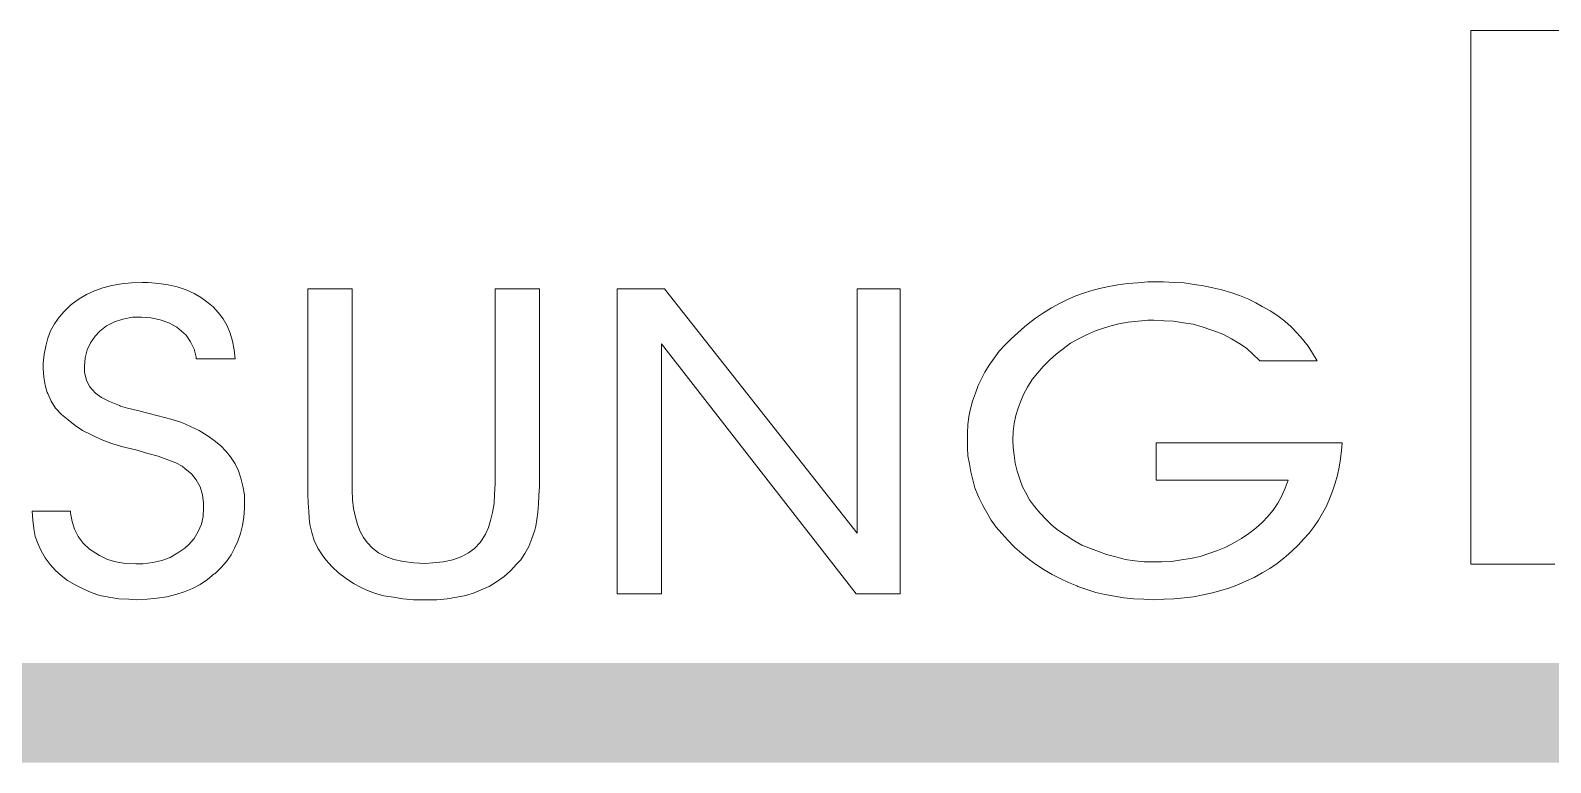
# Model space of a CAD drawing. Header units: millimetres. Extents: x 83956 to 461956, y 36707 to 125807.
# Drawn here: x 204556 to 205700, y 91149 to 91700 of the extents above; entities that cross this region are included whole.
import ezdxf

# ---------------------------------------------------------------- set-up
doc = ezdxf.new("R2010")
doc.units = ezdxf.units.MM
doc.header["$LTSCALE"] = 100
doc.header["$MEASUREMENT"] = 0
doc.layers.add('FORM', color=8, linetype='CONTINUOUS')

# ---------------------------------------------------------------- blocks, each defined once
blk = doc.blocks.new('PMC-mark')
at = {"layer": 'FORM', "lineweight": 0}
for p, q in [((5895.5, 2299.7), (5765.5, 2299.7)), ((5765.5, 2299.7), (5765.5, 1764.2)), ((5765.5, 1764.2), (5850, 1764.2))]:
    blk.add_line(p, q, dxfattribs=at)
at = {"layer": 'FORM', "color": 7, "lineweight": 0}
for p, q in [((4411.3, 2045.3), (4401.8, 2043.8)), ((4421.3, 2046.3), (4411.3, 2045.3)), ((4432.3, 2046.8), (4421.3, 2046.3)), ((4438.3, 2046.8), (4432.3, 2046.8)), ((4448.8, 2045.8), (4438.3, 2046.8)), ((4458.3, 2044.3), (4448.8, 2045.8)), ((5421.3, 2045.8), (5411.3, 2044.3)), ((5431.3, 2046.3), (5421.3, 2045.8)), ((5441.3, 2047.3), (5431.3, 2046.3)), ((5451.8, 2047.3), (5441.3, 2047.3)), ((5457.3, 2047.3), (5451.8, 2047.3)), ((5467.8, 2046.8), (5457.3, 2047.3)), ((5477.8, 2046.3), (5467.8, 2046.8)), ((5487.8, 2044.8), (5477.8, 2046.3)), ((5497.3, 2043.3), (5487.8, 2044.8)), ((4368.8, 2030.3), (4361.8, 2025.3)), ((4376.3, 2034.8), (4368.8, 2030.3)), ((4384.3, 2038.3), (4376.3, 2034.8)), ((4392.8, 2041.3), (4384.3, 2038.3)), ((4401.8, 2043.8), (4392.8, 2041.3)), ((4467.3, 2042.3), (4458.3, 2044.3)), ((4476.3, 2039.3), (4467.3, 2042.3)), ((4484.3, 2035.8), (4476.3, 2039.3)), ((4491.8, 2031.3), (4484.3, 2035.8)), ((4498.3, 2026.3), (4491.8, 2031.3)), ((4598.3, 2040.3), (4598.3, 1845.3)), ((4642.8, 2040.3), (4598.3, 2040.3)), ((4642.8, 1844.8), (4642.8, 2040.3)), ((4830.8, 2040.3), (4786.3, 2040.3)), ((4786.3, 2040.3), (4786.3, 1844.8)), ((4830.8, 1845.3), (4830.8, 2040.3)), ((4956.3, 2040.3), (4908.8, 2040.3)), ((4908.8, 2040.3), (4908.8, 1734.3)), ((5149.8, 1795.3), (4956.3, 2040.3)), ((5192.8, 2040.3), (5149.8, 2040.3)), ((5149.8, 2040.3), (5149.8, 1795.3)), ((5192.8, 1734.3), (5192.8, 2040.3)), ((5360.8, 2029.8), (5352.8, 2025.8)), ((5369.3, 2033.3), (5360.8, 2029.8)), ((5377.8, 2036.3), (5369.3, 2033.3)), ((5384.3, 2038.3), (5377.8, 2036.3)), ((5392.8, 2040.8), (5384.3, 2038.3)), ((5402.3, 2042.8), (5392.8, 2040.8)), ((5411.3, 2044.3), (5402.3, 2042.8)), ((5506.8, 2041.3), (5497.3, 2043.3)), ((5515.8, 2039.3), (5506.8, 2041.3)), ((5524.8, 2036.8), (5515.8, 2039.3)), ((5533.3, 2033.8), (5524.8, 2036.8)), ((5541.8, 2030.3), (5533.3, 2033.8)), ((5549.8, 2026.3), (5541.8, 2030.3)), ((4353.8, 2017.8), (4348.8, 2011.8)), ((4359.8, 2023.8), (4353.8, 2017.8)), ((4361.8, 2025.3), (4359.8, 2023.8)), ((4503.3, 2022.3), (4498.3, 2026.3)), ((4508.3, 2016.8), (4503.3, 2022.3)), ((4513.3, 2010.3), (4508.3, 2016.8)), ((5336.8, 2016.3), (5328.8, 2010.8)), ((5344.8, 2021.3), (5336.8, 2016.3)), ((5352.8, 2025.8), (5344.8, 2021.3)), ((5556.3, 2022.8), (5549.8, 2026.3)), ((5564.3, 2018.3), (5556.3, 2022.8)), ((5571.8, 2013.3), (5564.3, 2018.3)), ((4344.3, 2005.3), (4340.3, 1998.3)), ((4348.8, 2011.8), (4344.3, 2005.3)), ((4389.8, 1997.8), (4396.3, 2003.3)), ((4396.3, 2003.3), (4404.3, 2007.3)), ((4404.3, 2007.3), (4412.8, 2009.8)), ((4412.8, 2009.8), (4422.3, 2011.8)), ((4422.3, 2011.8), (4431.3, 2011.8)), ((4431.3, 2011.8), (4440.8, 2011.3)), ((4440.8, 2011.3), (4450.3, 2009.3)), ((4450.3, 2009.3), (4458.8, 2006.3)), ((4458.8, 2006.3), (4466.8, 2001.8)), ((4466.8, 2001.8), (4469.3, 1999.8)), ((4469.3, 1999.8), (4476.3, 1993.8)), ((4517.3, 2003.3), (4513.3, 2010.3)), ((4520.3, 1995.8), (4517.3, 2003.3)), ((5317.8, 2002.3), (5310.8, 1996.3)), ((5321.3, 2005.3), (5317.8, 2002.3)), ((5328.8, 2010.8), (5321.3, 2005.3)), ((5388.8, 1998.3), (5393.8, 1999.8)), ((5393.8, 1999.8), (5403.3, 2002.8)), ((5403.3, 2002.8), (5412.3, 2005.3)), ((5412.3, 2005.3), (5421.8, 2006.8)), ((5421.8, 2006.8), (5431.8, 2007.8)), ((5431.8, 2007.8), (5441.3, 2008.8)), ((5441.3, 2008.8), (5447.3, 2008.8)), ((5447.3, 2008.8), (5457.8, 2008.3)), ((5457.8, 2008.3), (5467.3, 2007.8)), ((5467.3, 2007.8), (5477.3, 2006.3)), ((5477.3, 2006.3), (5486.8, 2004.8)), ((5486.8, 2004.8), (5495.8, 2002.3)), ((5495.8, 2002.3), (5504.8, 1999.3)), ((5504.8, 1999.3), (5507.8, 1998.3)), ((5578.8, 2007.8), (5571.8, 2013.3)), ((5585.3, 2002.3), (5578.8, 2007.8)), ((5591.3, 1995.8), (5585.3, 2002.3)), ((4337.3, 1990.8), (4335.3, 1982.8)), ((4340.3, 1998.3), (4337.3, 1990.8)), ((4376.8, 1979.3), (4380.3, 1986.3)), ((4380.3, 1986.3), (4384.8, 1992.8)), ((4384.8, 1992.8), (4389.8, 1997.8)), ((4476.3, 1993.8), (4480.8, 1987.3)), ((4480.8, 1987.3), (4484.3, 1979.8)), ((4522.8, 1987.8), (4520.3, 1995.8)), ((4524.3, 1979.3), (4522.8, 1987.8)), ((4953.3, 1734.3), (4953.3, 1985.3)), ((4953.3, 1985.3), (5148.8, 1734.3)), ((5298.3, 1984.3), (5292.3, 1977.8)), ((5304.3, 1990.3), (5298.3, 1984.3)), ((5310.8, 1996.3), (5304.3, 1990.3)), ((5356.3, 1980.3), (5363.8, 1985.8)), ((5363.8, 1985.8), (5371.8, 1990.3)), ((5371.8, 1990.3), (5379.8, 1994.3)), ((5379.8, 1994.3), (5388.8, 1998.3)), ((5507.8, 1998.3), (5516.8, 1994.8)), ((5516.8, 1994.8), (5525.3, 1990.3)), ((5525.3, 1990.3), (5532.8, 1985.8)), ((5532.8, 1985.8), (5540.3, 1980.8)), ((5596.8, 1989.8), (5591.3, 1995.8)), ((5602.3, 1982.8), (5596.8, 1989.8)), ((4333.8, 1974.8), (4332.8, 1965.8)), ((4335.3, 1982.8), (4333.8, 1974.8)), ((4374.3, 1962.8), (4374.8, 1971.3)), ((4374.8, 1971.3), (4376.8, 1979.3)), ((4484.3, 1979.8), (4486.3, 1971.8)), ((4486.3, 1971.8), (4486.3, 1970.3)), ((4486.3, 1970.3), (4525.3, 1970.3)), ((4525.3, 1970.3), (4524.3, 1979.3)), ((5287.3, 1970.8), (5282.3, 1963.8)), ((5292.3, 1977.8), (5287.3, 1970.8)), ((5336.3, 1962.3), (5342.8, 1968.8)), ((5342.8, 1968.8), (5349.3, 1974.8)), ((5349.3, 1974.8), (5356.3, 1980.3)), ((5349.3, 1974.8), (5349.3, 1974.8)), ((5540.3, 1980.8), (5546.8, 1974.8)), ((5546.8, 1974.8), (5553.3, 1968.8)), ((5553.3, 1968.8), (5553.8, 1968.3)), ((5553.8, 1968.3), (5611.3, 1968.3)), ((5606.8, 1975.8), (5602.3, 1982.8)), ((5611.3, 1968.3), (5606.8, 1975.8)), ((4332.8, 1965.8), (4332.8, 1960.3)), ((4332.8, 1960.3), (4333.3, 1951.8)), ((4374.3, 1956.3), (4374.3, 1962.8)), ((4376.3, 1948.8), (4374.3, 1956.3)), ((5277.8, 1956.8), (5274.8, 1950.8)), ((5282.3, 1963.8), (5277.8, 1956.8)), ((5325.3, 1949.3), (5330.8, 1955.8)), ((5330.8, 1955.8), (5336.3, 1962.3)), ((4333.3, 1951.8), (4334.8, 1943.8)), ((4334.8, 1943.8), (4336.8, 1936.3)), ((4379.3, 1942.3), (4376.3, 1948.8)), ((4385.3, 1935.8), (4379.3, 1942.3)), ((5271.3, 1943.3), (5268.3, 1935.8)), ((5274.8, 1950.8), (5271.3, 1943.3)), ((5316.8, 1934.3), (5320.8, 1941.8)), ((5320.8, 1941.8), (5325.3, 1949.3)), ((4336.8, 1936.3), (4337.3, 1935.3)), ((4337.3, 1935.3), (4340.8, 1927.8)), ((4340.8, 1927.8), (4345.3, 1920.8)), ((4391.3, 1931.3), (4385.3, 1935.8)), ((4399.3, 1927.3), (4391.3, 1931.3)), ((4409.3, 1923.3), (4399.3, 1927.3)), ((4410.3, 1922.8), (4409.3, 1923.3)), ((4417.3, 1920.8), (4410.3, 1922.8)), ((5265.3, 1927.8), (5263.3, 1919.8)), ((5268.3, 1935.8), (5265.3, 1927.8)), ((5311.3, 1920.8), (5314.3, 1928.8)), ((5314.3, 1928.8), (5316.8, 1934.3)), ((4345.3, 1920.8), (4351.3, 1914.3)), ((4351.3, 1914.3), (4357.8, 1908.8)), ((4357.8, 1908.8), (4364.8, 1903.3)), ((4427.3, 1918.3), (4417.3, 1920.8)), ((4439.3, 1915.3), (4427.3, 1918.3)), ((4462.3, 1909.3), (4439.3, 1915.3)), ((4471.8, 1906.3), (4462.3, 1909.3)), ((5261.8, 1912.3), (5260.8, 1903.8)), ((5263.3, 1919.8), (5261.8, 1912.3)), ((5307.3, 1905.3), (5308.8, 1913.3)), ((5308.8, 1913.3), (5311.3, 1920.8)), ((4364.8, 1903.3), (4372.3, 1898.3)), ((4372.3, 1898.3), (4381.3, 1893.8)), ((4381.3, 1893.8), (4385.3, 1891.8)), ((4385.3, 1891.8), (4393.3, 1888.3)), ((4480.8, 1902.3), (4471.8, 1906.3)), ((4489.3, 1898.3), (4480.8, 1902.3)), ((4497.3, 1893.3), (4489.3, 1898.3)), ((4504.3, 1888.3), (4497.3, 1893.3)), ((5260.8, 1903.8), (5260.3, 1895.8)), ((5260.3, 1895.8), (5260.3, 1889.3)), ((5305.8, 1888.8), (5306.3, 1897.3)), ((5306.3, 1897.3), (5307.3, 1905.3)), ((4393.3, 1888.3), (4401.8, 1885.3)), ((4401.8, 1885.3), (4411.3, 1882.3)), ((4411.3, 1882.3), (4421.3, 1879.8)), ((4421.3, 1879.8), (4425.8, 1878.8)), ((4425.8, 1878.8), (4437.8, 1875.3)), ((4510.8, 1883.3), (4504.3, 1888.3)), ((4516.3, 1877.3), (4510.8, 1883.3)), ((4520.8, 1871.8), (4516.3, 1877.3)), ((5260.3, 1889.3), (5260.3, 1880.8)), ((5260.3, 1880.8), (5260.8, 1872.8)), ((5306.3, 1881.3), (5305.8, 1888.8)), ((5307.3, 1873.3), (5306.3, 1881.3)), ((5449.8, 1885.8), (5449.8, 1848.3)), ((5636.3, 1885.8), (5449.8, 1885.8)), ((5634.8, 1869.8), (5635.8, 1878.3)), ((5635.8, 1878.3), (5636.3, 1885.8)), ((4437.8, 1875.3), (4448.3, 1872.3)), ((4448.3, 1872.3), (4457.8, 1868.8)), ((4457.8, 1868.8), (4465.8, 1865.8)), ((4465.8, 1865.8), (4472.3, 1862.3)), ((4472.3, 1862.3), (4475.3, 1859.8)), ((4525.3, 1864.8), (4520.8, 1871.8)), ((4528.8, 1857.8), (4525.3, 1864.8)), ((5260.8, 1872.8), (5262.3, 1864.8)), ((5262.3, 1864.8), (5263.8, 1856.8)), ((5308.3, 1865.3), (5307.3, 1873.3)), ((5310.3, 1857.3), (5308.3, 1865.3)), ((5631.8, 1853.3), (5633.3, 1861.3)), ((5633.3, 1861.3), (5634.8, 1869.8)), ((4475.3, 1859.8), (4481.8, 1854.8)), ((4481.8, 1854.8), (4486.3, 1848.8)), ((4486.3, 1848.8), (4490.3, 1841.8)), ((4531.3, 1850.3), (4528.8, 1857.8)), ((4533.3, 1842.3), (4531.3, 1850.3)), ((5263.8, 1856.8), (5265.8, 1848.8)), ((5265.8, 1848.8), (5267.8, 1840.8)), ((5312.8, 1849.3), (5310.3, 1857.3)), ((5315.8, 1841.8), (5312.8, 1849.3)), ((5449.8, 1848.3), (5582.3, 1848.3)), ((5582.3, 1848.3), (5579.3, 1840.3)), ((5629.3, 1845.3), (5631.8, 1853.3)), ((4490.3, 1841.8), (4492.8, 1833.8)), ((4492.8, 1833.8), (4493.8, 1825.3)), ((4534.8, 1833.8), (4533.3, 1842.3)), ((4534.8, 1825.3), (4534.8, 1833.8)), ((4598.3, 1845.3), (4598.3, 1834.8)), ((4598.3, 1834.8), (4598.8, 1825.3)), ((4642.8, 1838.8), (4642.8, 1844.8)), ((4643.3, 1828.8), (4642.8, 1838.8)), ((4785.8, 1834.3), (4785.3, 1824.8)), ((4786.3, 1844.8), (4785.8, 1834.3)), ((4829.8, 1824.3), (4830.3, 1832.8)), ((4830.3, 1832.8), (4830.8, 1842.3)), ((4830.8, 1842.3), (4830.8, 1845.3)), ((5267.8, 1840.8), (5270.8, 1833.3)), ((5270.8, 1833.3), (5272.3, 1830.3)), ((5318.8, 1836.3), (5315.8, 1841.8)), ((5322.8, 1828.8), (5318.8, 1836.3)), ((5575.8, 1832.8), (5571.8, 1825.3)), ((5579.3, 1840.3), (5575.8, 1832.8)), ((5623.8, 1829.8), (5626.8, 1837.3)), ((5626.8, 1837.3), (5629.3, 1845.3)), ((4321.8, 1817.3), (4322.3, 1808.3)), ((4360.3, 1817.3), (4321.8, 1817.3)), ((4360.3, 1815.3), (4360.3, 1817.3)), ((4493.8, 1820.3), (4493.3, 1811.8)), ((4493.8, 1825.3), (4493.8, 1820.3)), ((4534.3, 1811.3), (4534.8, 1820.3)), ((4534.8, 1820.3), (4534.8, 1825.3)), ((4598.8, 1825.3), (4599.3, 1817.3)), ((4599.3, 1817.3), (4599.8, 1810.3)), ((4644.3, 1819.8), (4643.3, 1828.8)), ((4646.3, 1811.3), (4644.3, 1819.8)), ((4783.8, 1815.8), (4781.8, 1807.8)), ((4785.3, 1824.8), (4783.8, 1815.8)), ((4828.3, 1808.8), (4829.3, 1816.3)), ((4829.3, 1816.3), (4829.8, 1824.3)), ((5272.3, 1830.3), (5275.8, 1822.8)), ((5275.8, 1822.8), (5279.8, 1815.8)), ((5279.8, 1815.8), (5284.3, 1808.3)), ((5327.8, 1821.8), (5322.8, 1828.8)), ((5333.3, 1815.3), (5327.8, 1821.8)), ((5567.3, 1818.3), (5561.8, 1811.8)), ((5571.8, 1825.3), (5567.3, 1818.3)), ((5616.8, 1815.3), (5620.8, 1822.3)), ((5620.8, 1822.3), (5623.8, 1829.8)), ((4322.3, 1808.3), (4323.3, 1799.8)), ((4361.8, 1806.8), (4360.3, 1815.3)), ((4364.3, 1799.3), (4361.8, 1806.8)), ((4491.8, 1804.3), (4488.3, 1796.8)), ((4493.3, 1811.8), (4491.8, 1804.3)), ((4530.8, 1794.8), (4532.8, 1802.8)), ((4532.8, 1802.8), (4534.3, 1811.3)), ((4599.8, 1810.3), (4600.3, 1804.3)), ((4600.3, 1804.3), (4600.3, 1803.8)), ((4600.3, 1803.8), (4602.3, 1795.8)), ((4648.3, 1803.8), (4646.3, 1811.3)), ((4650.8, 1796.8), (4648.3, 1803.8)), ((4779.8, 1800.8), (4776.8, 1794.3)), ((4781.8, 1807.8), (4779.8, 1800.8)), ((4826.3, 1798.3), (4827.3, 1802.3)), ((4827.3, 1802.3), (4828.3, 1808.8)), ((5284.3, 1808.3), (5289.3, 1801.3)), ((5289.3, 1801.3), (5294.8, 1794.8)), ((5339.3, 1808.8), (5333.3, 1815.3)), ((5345.3, 1802.8), (5339.3, 1808.8)), ((5351.8, 1797.8), (5345.3, 1802.8)), ((5549.8, 1800.3), (5542.8, 1794.8)), ((5556.3, 1805.8), (5549.8, 1800.3)), ((5561.8, 1811.8), (5556.3, 1805.8)), ((5603.3, 1795.3), (5608.3, 1801.8)), ((5608.3, 1801.8), (5612.8, 1808.3)), ((5612.8, 1808.3), (5616.8, 1815.3)), ((4323.3, 1799.8), (4324.8, 1791.8)), ((4324.8, 1791.8), (4327.8, 1784.3)), ((4367.8, 1791.8), (4364.3, 1799.3)), ((4372.8, 1785.3), (4367.8, 1791.8)), ((4379.3, 1779.3), (4372.8, 1785.3)), ((4484.3, 1789.8), (4478.8, 1783.8)), ((4488.3, 1796.8), (4484.3, 1789.8)), ((4524.8, 1780.3), (4528.3, 1787.3)), ((4528.3, 1787.3), (4530.8, 1794.8)), ((4602.3, 1795.8), (4604.8, 1787.8)), ((4604.8, 1787.8), (4608.3, 1780.3)), ((4654.3, 1790.8), (4650.8, 1796.8)), ((4657.8, 1785.8), (4654.3, 1790.8)), ((4663.3, 1780.3), (4657.8, 1785.8)), ((4657.8, 1785.8), (4657.8, 1785.8)), ((4771.3, 1785.8), (4765.8, 1779.8)), ((4773.3, 1788.8), (4771.3, 1785.8)), ((4776.8, 1794.3), (4773.3, 1788.8)), ((4820.3, 1781.8), (4823.3, 1789.8)), ((4823.3, 1789.8), (4826.3, 1798.3)), ((5294.8, 1794.8), (5300.8, 1788.3)), ((5300.8, 1788.3), (5306.8, 1781.8)), ((5359.3, 1792.8), (5351.8, 1797.8)), ((5367.3, 1787.8), (5359.3, 1792.8)), ((5375.3, 1783.3), (5367.3, 1787.8)), ((5528.3, 1785.8), (5519.8, 1781.3)), ((5535.3, 1789.8), (5528.3, 1785.8)), ((5542.8, 1794.8), (5535.3, 1789.8)), ((5592.3, 1783.3), (5597.8, 1789.3)), ((5597.8, 1789.3), (5603.3, 1795.3)), ((4327.8, 1784.3), (4330.8, 1777.3)), ((4330.8, 1777.3), (4334.8, 1770.3)), ((4334.8, 1770.3), (4339.8, 1763.8)), ((4381.8, 1777.3), (4379.3, 1779.3)), ((4389.3, 1772.8), (4381.8, 1777.3)), ((4397.3, 1768.8), (4389.3, 1772.8)), ((4460.3, 1770.8), (4451.8, 1767.8)), ((4467.8, 1775.3), (4460.3, 1770.8)), ((4474.8, 1780.3), (4467.8, 1775.3)), ((4478.8, 1783.8), (4474.8, 1780.3)), ((4516.8, 1766.8), (4521.3, 1773.3)), ((4521.3, 1773.3), (4524.8, 1780.3)), ((4608.3, 1780.3), (4612.8, 1773.3)), ((4612.8, 1773.3), (4616.3, 1768.3)), ((4669.3, 1775.3), (4663.3, 1780.3)), ((4676.8, 1771.8), (4669.3, 1775.3)), ((4684.8, 1768.8), (4676.8, 1771.8)), ((4752.3, 1771.3), (4743.8, 1768.3)), ((4759.8, 1775.3), (4752.3, 1771.3)), ((4765.8, 1779.8), (4759.8, 1775.3)), ((4812.3, 1768.3), (4816.3, 1774.8)), ((4816.3, 1774.8), (4820.3, 1781.8)), ((5306.8, 1781.8), (5307.8, 1780.8)), ((5307.8, 1780.8), (5314.8, 1774.8)), ((5314.8, 1774.8), (5322.3, 1768.8)), ((5383.8, 1779.8), (5375.3, 1783.3)), ((5392.8, 1776.3), (5383.8, 1779.8)), ((5399.8, 1773.8), (5392.8, 1776.3)), ((5409.3, 1771.3), (5399.8, 1773.8)), ((5418.8, 1768.8), (5409.3, 1771.3)), ((5484.3, 1769.8), (5475.3, 1768.3)), ((5493.8, 1771.8), (5484.3, 1769.8)), ((5502.8, 1774.8), (5493.8, 1771.8)), ((5511.3, 1777.8), (5502.8, 1774.8)), ((5519.8, 1781.3), (5511.3, 1777.8)), ((5571.3, 1764.8), (5578.3, 1770.3)), ((5578.3, 1770.3), (5579.8, 1771.8)), ((5579.8, 1771.8), (5586.3, 1777.3)), ((5586.3, 1777.3), (5592.3, 1783.3)), ((4339.8, 1763.8), (4345.3, 1757.8)), ((4345.3, 1757.8), (4350.8, 1752.8)), ((4405.8, 1766.3), (4397.3, 1768.8)), ((4415.3, 1764.8), (4405.8, 1766.3)), ((4425.8, 1764.3), (4415.3, 1764.8)), ((4432.8, 1764.3), (4425.8, 1764.3)), ((4442.8, 1765.8), (4432.8, 1764.3)), ((4451.8, 1767.8), (4442.8, 1765.8)), ((4504.3, 1754.3), (4505.3, 1754.8)), ((4505.3, 1754.8), (4511.3, 1760.8)), ((4511.3, 1760.8), (4516.8, 1766.8)), ((4616.3, 1768.3), (4622.8, 1761.3)), ((4622.8, 1761.3), (4629.3, 1755.3)), ((4629.3, 1755.3), (4636.8, 1749.8)), ((4694.3, 1766.8), (4684.8, 1768.8)), ((4704.8, 1765.3), (4694.3, 1766.8)), ((4716.3, 1764.8), (4704.8, 1765.3)), ((4723.8, 1765.3), (4716.3, 1764.8)), ((4734.3, 1766.3), (4723.8, 1765.3)), ((4743.8, 1768.3), (4734.3, 1766.3)), ((4795.3, 1751.8), (4801.8, 1757.3)), ((4801.8, 1757.3), (4808.3, 1764.3)), ((4808.3, 1764.3), (4812.3, 1768.3)), ((5322.3, 1768.8), (5329.8, 1763.3)), ((5329.8, 1763.3), (5337.3, 1758.3)), ((5337.3, 1758.3), (5345.3, 1753.8)), ((5428.3, 1767.3), (5418.8, 1768.8)), ((5437.8, 1766.3), (5428.3, 1767.3)), ((5447.3, 1766.3), (5437.8, 1766.3)), ((5455.3, 1766.3), (5447.3, 1766.3)), ((5465.3, 1766.8), (5455.3, 1766.3)), ((5475.3, 1768.3), (5465.3, 1766.8)), ((5548.3, 1750.8), (5556.3, 1755.3)), ((5556.3, 1755.3), (5563.8, 1759.8)), ((5563.8, 1759.8), (5571.3, 1764.8)), ((4350.8, 1752.8), (4357.3, 1747.8)), ((4357.3, 1747.8), (4364.8, 1743.3)), ((4364.8, 1743.3), (4372.8, 1739.3)), ((4372.8, 1739.3), (4380.8, 1735.8)), ((4474.3, 1736.3), (4482.8, 1739.8)), ((4482.8, 1739.8), (4490.3, 1743.8)), ((4490.3, 1743.8), (4497.8, 1748.8)), ((4497.8, 1748.8), (4504.3, 1754.3)), ((4636.8, 1749.8), (4644.3, 1744.8)), ((4644.3, 1744.8), (4651.8, 1740.8)), ((4651.8, 1740.8), (4658.3, 1737.8)), ((4772.3, 1738.3), (4780.3, 1741.8)), ((4780.3, 1741.8), (4787.8, 1746.3)), ((4787.8, 1746.3), (4795.3, 1751.8)), ((5345.3, 1753.8), (5353.3, 1749.8)), ((5353.3, 1749.8), (5361.8, 1745.8)), ((5361.8, 1745.8), (5370.3, 1742.3)), ((5370.3, 1742.3), (5371.3, 1741.8)), ((5371.3, 1741.8), (5380.3, 1738.8)), ((5514.8, 1737.8), (5523.8, 1740.3)), ((5523.8, 1740.3), (5532.3, 1743.8)), ((5532.3, 1743.8), (5540.3, 1747.3)), ((5540.3, 1747.3), (5548.3, 1750.8)), ((4380.8, 1735.8), (4389.8, 1732.8)), ((4389.8, 1732.8), (4398.8, 1730.8)), ((4398.8, 1730.8), (4408.8, 1729.3)), ((4408.8, 1729.3), (4418.8, 1728.8)), ((4418.8, 1728.8), (4426.8, 1728.3)), ((4426.8, 1728.3), (4437.3, 1728.8)), ((4437.3, 1728.8), (4447.3, 1729.8)), ((4447.3, 1729.8), (4456.8, 1731.3)), ((4456.8, 1731.3), (4465.8, 1733.8)), ((4465.8, 1733.8), (4474.3, 1736.3)), ((4658.3, 1737.8), (4666.3, 1734.8)), ((4666.3, 1734.8), (4674.8, 1732.3)), ((4674.8, 1732.3), (4684.3, 1730.8)), ((4684.3, 1730.8), (4693.8, 1729.3)), ((4693.8, 1729.3), (4704.3, 1728.3)), ((4704.3, 1728.3), (4714.8, 1728.3)), ((4714.8, 1728.3), (4717.3, 1728.3)), ((4717.3, 1728.3), (4727.8, 1728.3)), ((4727.8, 1728.3), (4738.3, 1729.3)), ((4738.3, 1729.3), (4747.8, 1730.8)), ((4747.8, 1730.8), (4756.8, 1732.8)), ((4756.8, 1732.8), (4765.3, 1735.3)), ((4765.3, 1735.3), (4772.3, 1738.3)), ((4908.8, 1734.3), (4953.3, 1734.3)), ((5148.8, 1734.3), (5192.8, 1734.3)), ((5380.3, 1738.8), (5389.3, 1735.8)), ((5389.3, 1735.8), (5398.3, 1733.8)), ((5398.3, 1733.8), (5407.8, 1731.8)), ((5407.8, 1731.8), (5417.3, 1730.3)), ((5417.3, 1730.3), (5427.3, 1729.3)), ((5427.3, 1729.3), (5437.3, 1728.8)), ((5437.3, 1728.8), (5447.3, 1728.3)), ((5447.3, 1728.3), (5457.8, 1728.8)), ((5447.3, 1728.3), (5447.3, 1728.3)), ((5457.8, 1728.8), (5467.8, 1729.3)), ((5467.8, 1729.3), (5477.8, 1730.3)), ((5477.8, 1730.3), (5487.3, 1731.3)), ((5487.3, 1731.3), (5496.8, 1733.3)), ((5496.8, 1733.3), (5506.3, 1735.3)), ((5506.3, 1735.3), (5514.8, 1737.8))]:
    blk.add_line(p, q, dxfattribs=at)
at = {"layer": 'FORM', "color": 7}
blk.add_solid([(506.6, 1565), (506.6, 1665), (8348.9, 1565), (8348.9, 1665)], dxfattribs=at)
blk = doc.blocks.new('PMC-FORMV')
at = {"layer": 'FORM', "xscale": 0.5, "yscale": 0.5, "zscale": 0.5}
blk.add_blockref('PMC-mark', (36239.93, 5812.14), dxfattribs=at)

msp = doc.modelspace()

# ---------------------------------------------------------------- block references
at = {"layer": 'FORM', "xscale": 1.5, "yscale": 1.5, "zscale": 1.5}
msp.add_blockref('PMC-FORMV', (146956.1, 81257.1), dxfattribs=at)

doc.saveas('drawing.dxf')
